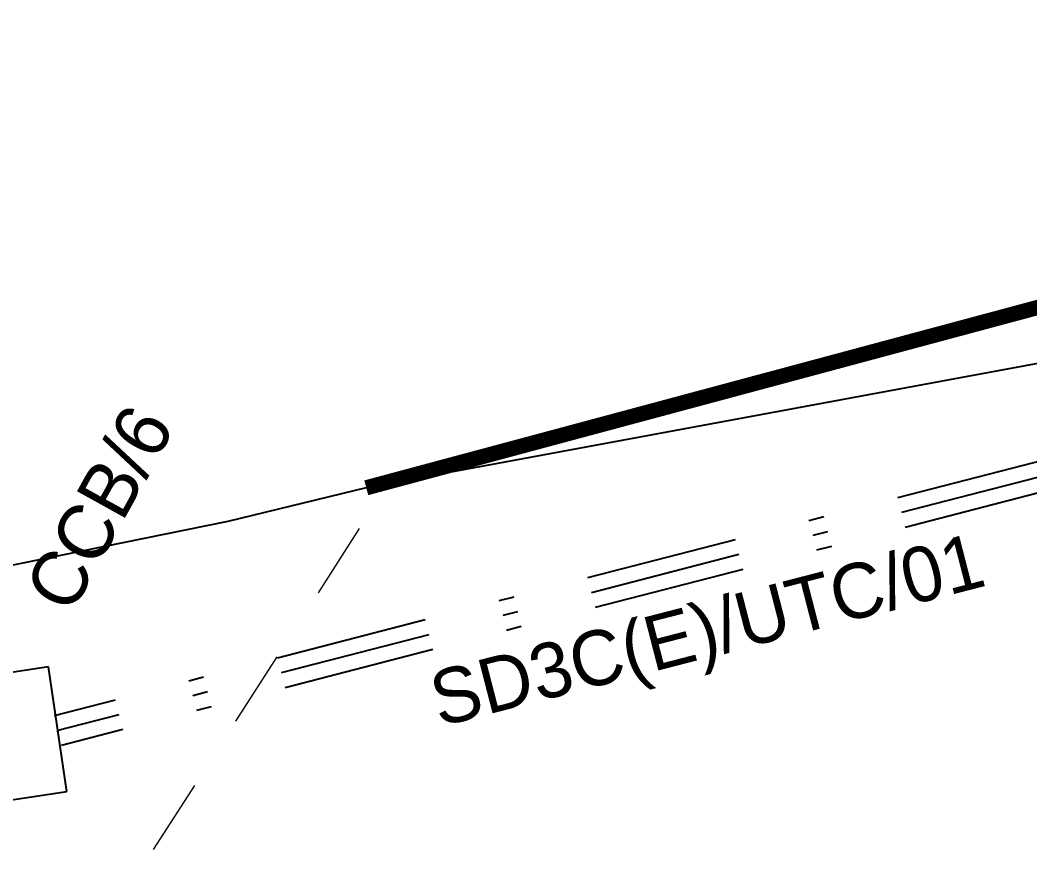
# Model space of a CAD drawing. Extents: x 421500 to 422711, y 436000 to 437000.
# Drawn here: x 421969.99 to 421976.62, y 436502.42 to 436507.96 of the extents above; entities that cross this region are included whole.
import ezdxf

# ---------------------------------------------------------------- set-up
doc = ezdxf.new("R2010")
doc.units = 0
for name, pattern in [('1010', [2, 1, -1]), ('716709-ExBase$0$BLIP', [1, 0.5, -0.5]), ('XREF UTC_716709_AJB_1b$0$DASHDOT1', [2, 1, -0.5, 0, -0.5])]:
    doc.linetypes.add(name, pattern=pattern)
doc.layers.get('0').update_dxf_attribs({"color": 210})
doc.layers.add('716709-ExBase$0$LCCVerges Footpaths and Tracks', color=8, linetype='716709-ExBase$0$BLIP', lineweight=0)
doc.layers.add('716709-ExBase$1$LCCCarriageway Channels', color=8, linetype='Continuous', lineweight=0)
for name, color, linetype in [('716709-ExBase$0$XC-LCCCarriageway', 251, 'Continuous'), ('Lines', 1, 'Continuous'), ('Pr-KerbEdge', 8, 'Continuous'), ('XREF UTC_716709_AJB_1b$0$du-UTCBOX', 42, 'Continuous'), ('XREF UTC_716709_AJB_1b$0$du-UTCDUCT-C1', 42, 'XREF UTC_716709_AJB_1b$0$DASHDOT1'), ('XREF UTC_716709_AJB_1b$0$du-UTCTEXT', 42, 'Continuous')]:
    doc.layers.add(name, color=color, linetype=linetype)
doc.styles.add('XREF UTC_716709_AJB_1b$0$Standard', font='txt')

# ---------------------------------------------------------------- blocks, each defined once
blk = doc.blocks.new('XREF UTC_716709_AJB_1b$0$CCB')
for p, q in [((-0.4125, 0.4125), (-0.4125, -0.4125)), ((0.4125, 0.4125), (-0.4125, 0.4125)), ((0.4125, -0.4125), (0.4125, 0.4125)), ((-0.4125, -0.4125), (0.4125, -0.4125))]:
    blk.add_line(p, q)
blk = doc.blocks.new('XREF UTC_716709_AJB_1b$0$e_tag')
blk.add_line((-0.5, -0.7), (0.5, 0.7))

msp = doc.modelspace()

# ---------------------------------------------------------------- linework, layer by layer
at = {"layer": '716709-ExBase$0$LCCVerges Footpaths and Tracks', "flags": 128}
msp.add_lwpolyline([(421970.3279, 436501.689), (421972.2809, 436504.7267)], dxfattribs=at)
msp.add_lwpolyline([(421970.3279, 436501.689), (421972.2809, 436504.7267)], dxfattribs=at)
at = {"layer": '716709-ExBase$0$XC-LCCCarriageway', "flags": 128}
for points in [[(421981.7911, 436506.6622), (421972.2643, 436504.9006), (421971.3561, 436504.6792), (421967.8044, 436503.9592), (421964.6928, 436503.0995), (421961.7142, 436501.8548), (421960.8767, 436501.4216), (421959.3092, 436500.4972), (421958.4696, 436500.0163), (421954.576, 436497.3223), (421951.0062, 436494.212), (421948.5061, 436491.6794), (421946.1934, 436488.9746), (421940.0553, 436480.3826), (421934.114, 436472.0787), (421927.9013, 436463.136), (421925.2727, 436459.2804)], [(421981.7911, 436506.6622), (421972.2643, 436504.9006)]]:
    msp.add_lwpolyline(points, dxfattribs=at)
at = {"layer": '716709-ExBase$1$LCCCarriageway Channels', "flags": 128}
msp.add_lwpolyline([(421972.2643, 436504.9006), (421971.3561, 436504.6792), (421967.8044, 436503.9592), (421964.6928, 436503.0995)], dxfattribs=at)
at = {"layer": 'Lines', "linetype": '1010', "const_width": 0.1, "flags": 128}
msp.add_lwpolyline([(421972.2643, 436504.9006), (421980.9566, 436507.2335)], dxfattribs=at)
at = {"layer": 'Pr-KerbEdge'}
msp.add_arc((422086.9238, 436454.9562), 118.125, 133.732121, 133.732121, dxfattribs=at)
at = {"layer": 'XREF UTC_716709_AJB_1b$0$du-UTCDUCT-C1', "flags": 128}
for points in [[(421980.7833, 436506.1354), (421970.2167, 436503.4058)], [(421980.8083, 436506.0386), (421970.2417, 436503.309)], [(421980.8333, 436505.9418), (421970.2667, 436503.2122)]]:
    msp.add_lwpolyline(points, dxfattribs=at)

# ---------------------------------------------------------------- block references
at = {"layer": 'XREF UTC_716709_AJB_1b$0$du-UTCBOX', "color": 6, "rotation": 8.45757881676282}
msp.add_blockref('XREF UTC_716709_AJB_1b$0$CCB', (421969.8323, 436503.2578), dxfattribs=at)
at = {"layer": 'XREF UTC_716709_AJB_1b$0$du-UTCTEXT', "xscale": 0.01, "yscale": 0.01, "rotation": 14.48410715027706}
msp.add_blockref('XREF UTC_716709_AJB_1b$0$e_tag', (421970.2417, 436503.309), dxfattribs=at)

# ---------------------------------------------------------------- texts
at = {"layer": 'XREF UTC_716709_AJB_1b$0$du-UTCTEXT', "style": 'XREF UTC_716709_AJB_1b$0$Standard'}
for s, rotation, p in [('CCB/6', 61, (421970.326, 436504.0609)), ('SD3C(E)/UTC/01', 14.48411, (421972.7434, 436503.3324))]:
    msp.add_text(s, height=0.36, rotation=rotation, dxfattribs=at).set_placement(p)

doc.saveas('drawing.dxf')
